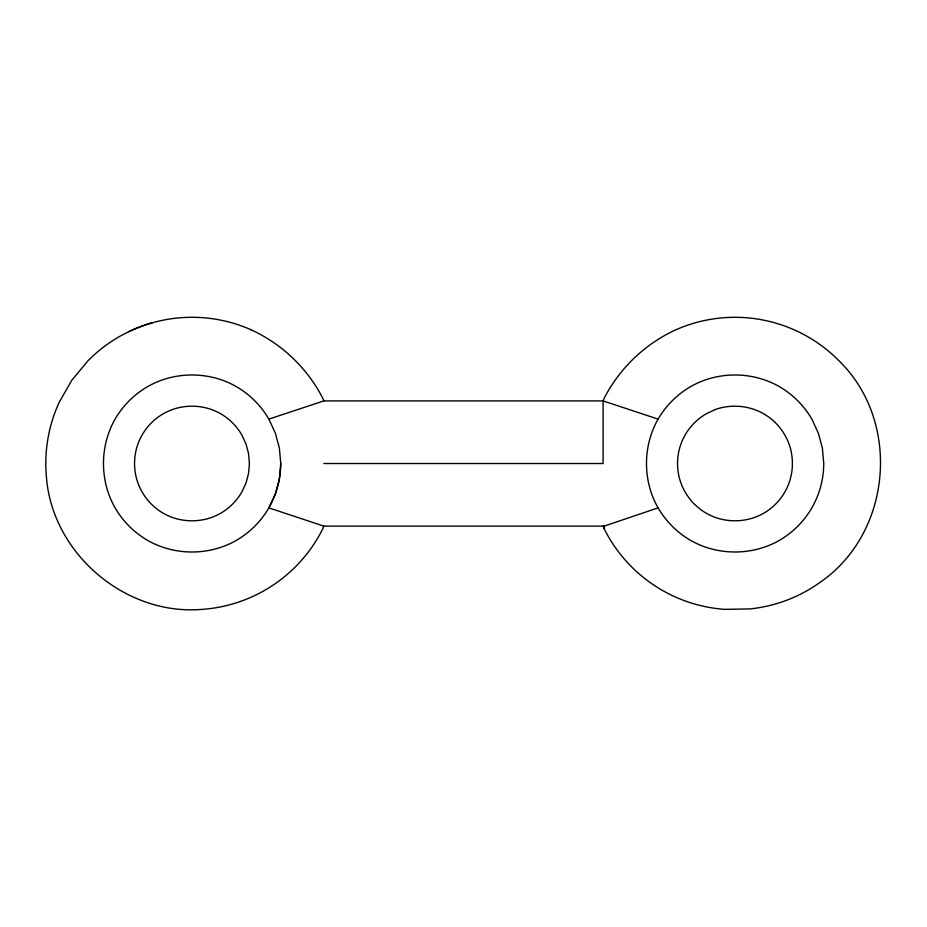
<?xml version="1.0" encoding="UTF-8"?>
<svg xmlns="http://www.w3.org/2000/svg" width="927" height="927" viewBox="0 0 927 927"><rect width="100%" height="100%" fill="white"/><g stroke="black" fill="none" stroke-linecap="round" stroke-linejoin="round"><path stroke-width="1.39" d="M280.754 463.477L279.386 478.888L275.365 493.848L268.853 507.88A89.722 89.722 0 0 1 236.362 540.371C209.317 555.876 174.635 555.864 147.602 540.371A89.722 89.722 0 0 1 115.099 507.88C99.618 480.835 99.606 446.165 115.099 419.12A89.722 89.722 0 0 1 147.602 386.629C174.647 371.113 209.317 371.113 236.362 386.629A89.722 89.722 0 0 1 268.853 419.12L275.365 433.152L279.386 448.065L280.754 463.477A89.71 89.71 0 0 1 268.853 507.88L323.824 526.13L604.137 526.13L658.1 507.88A89.722 89.722 0 0 0 690.603 540.371C717.637 555.876 752.318 555.864 779.364 540.371A89.722 89.722 0 0 0 811.855 507.88A89.71 89.71 0 0 0 823.755 463.477L822.376 448.065L818.367 433.152L811.855 419.12A89.722 89.722 0 0 0 779.364 386.629C752.318 371.113 717.649 371.113 690.603 386.629A89.722 89.722 0 0 0 658.1 419.12C642.608 446.165 642.62 480.835 658.1 507.88M323.824 526.13L322.816 528.726A146.327 146.327 0 0 1 202.364 609.352C125.307 616.061 51.68 553.303 46.35 476.096A145.91 145.91 0 0 1 59.247 402.248L71.75 380.313L87.868 360.893A145.991 145.991 0 0 1 152.399 322.758M268.853 419.12L323.871 400.904L603.095 400.904L658.1 419.12M323.847 463.523L603.118 463.523L603.095 400.904L604.137 398.32C619.584 368.262 645.007 343.917 675.725 329.861A146.014 146.014 0 0 1 774.555 322.77A145.991 145.991 0 0 1 839.086 360.893C901.507 421.831 891.913 533.106 819.955 582.434A146.026 146.026 0 0 1 749.827 608.923L724.601 609.34A146.327 146.327 0 0 1 604.149 528.714L603.129 526.13M251.229 329.861C281.959 343.917 307.382 368.262 322.816 398.32L323.871 400.904M604.137 526.13L604.137 528.726M128.818 331.681A146.014 146.014 0 0 1 251.24 329.827M249.433 463.477L248.552 473.465L245.968 483.152L241.704 492.214A57.242 57.242 0 0 1 211.634 517.44C198.981 521.913 184.971 521.901 172.329 517.44A57.242 57.242 0 0 1 142.248 492.214A56.396 56.396 0 0 1 134.566 463.477A56.396 56.396 0 0 1 142.248 434.786A57.184 57.184 0 0 1 163.268 413.778C180.719 403.685 203.233 403.685 220.696 413.778A57.184 57.184 0 0 1 241.704 434.786L245.968 443.848L248.552 453.535L249.433 463.477M715.331 409.514L706.258 413.778A57.184 57.184 0 0 0 685.25 434.786A56.396 56.396 0 0 0 677.567 463.477A56.396 56.396 0 0 0 685.25 492.214A57.242 57.242 0 0 0 715.331 517.44C727.973 521.913 741.982 521.901 754.636 517.44A57.242 57.242 0 0 0 784.706 492.214A56.396 56.396 0 0 0 792.388 463.477A56.396 56.396 0 0 0 784.706 434.786A57.184 57.184 0 0 0 763.697 413.778C749.12 405.435 731.136 403.905 715.331 409.514"/></g></svg>
